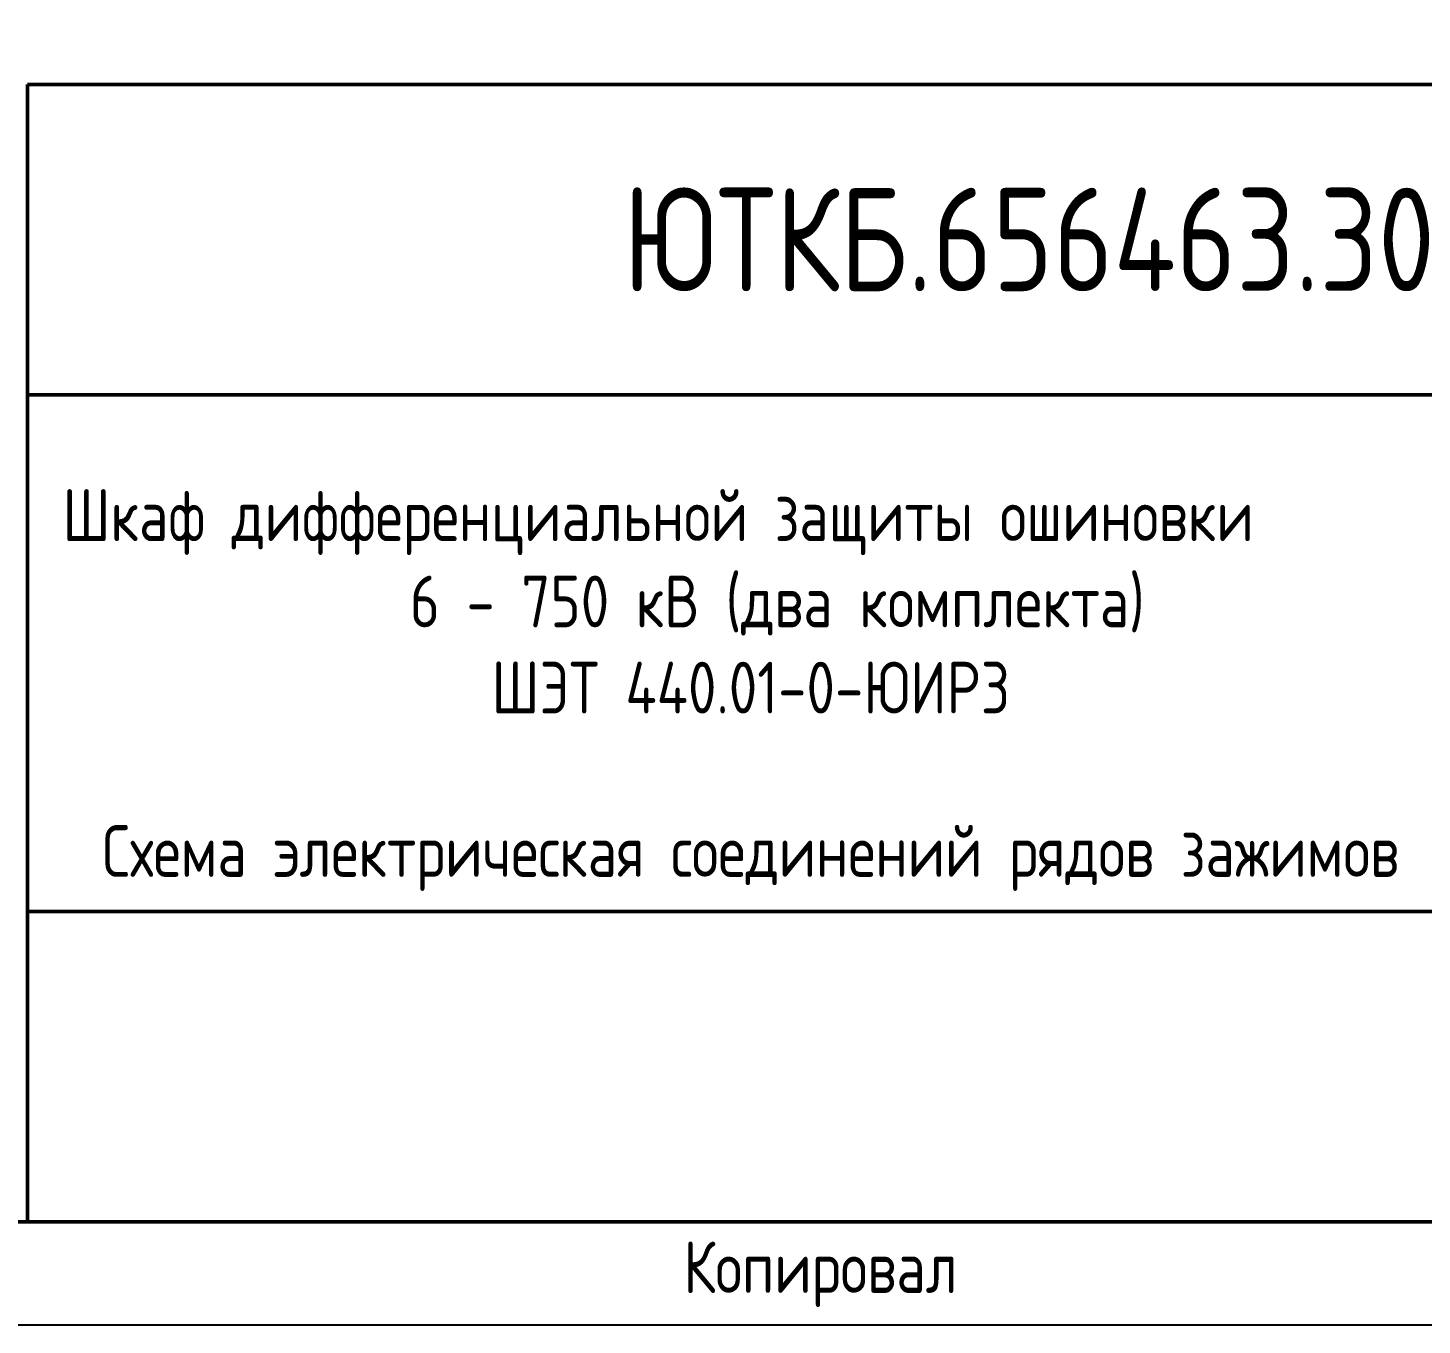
# Model space of a CAD drawing. Header units: millimetres. Extents: x -1102 to 3953, y -90 to 618.
# Drawn here: x 2692 to 2759.5, y 0 to 62.7 of the extents above; entities that cross this region are included whole.
import ezdxf

# ---------------------------------------------------------------- set-up
doc = ezdxf.new("R2010")
doc.units = ezdxf.units.MM
doc.styles.add('Gost_type_A', font='GOST_0.TTF')

# ---------------------------------------------------------------- blocks, each defined once
blk = doc.blocks.new('Штамп большой нижний')
at = {"lineweight": 50}
for points in [[(-120, 55), (0, 55), (0, 40), (-120, 40)], [(-120, 40), (-50, 40), (-50, 15), (-120, 15)], [(-120, 15), (-50, 15), (-50, 0), (-120, 0)]]:
    blk.add_lwpolyline(points, close=True, dxfattribs=at)
at = {"insert": (-75, -2.535), "char_height": 2.5, "width": 13.12023, "attachment_point": 6, "style": 'Gost_type_A'}
blk.add_mtext('Копировал', dxfattribs=at)

msp = doc.modelspace()

# ---------------------------------------------------------------- linework, layer by layer
msp.add_lwpolyline([(2817, 420), (2817, 0), (2520, 0), (2520, 420)], close=True)
at = {"lineweight": 50}
msp.add_lwpolyline([(2812, 415), (2812, 5), (2540, 5), (2540, 415)], close=True, dxfattribs=at)

# ---------------------------------------------------------------- block references
msp.add_blockref('Штамп большой нижний', (2812, 5))

# ---------------------------------------------------------------- texts
at = {"style": 'Gost_type_A'}
for s, insert, char_height, width, attachment_point in [('ЮТКБ.656463.300-005Э4.1', (2752, 52.5), 5, 120, 5), ('Шкаф дифференциальной защиты ошиновки           6 - 750 кВ (два комплекта) \\PШЭТ 440.01-0-ЮИРЗ ', (2727, 35), 2.5, 68, 5), ('Схема электрическая соединений рядов зажимов', (2727, 21), 2.5, 70, 8)]:
    msp.add_mtext(s, dxfattribs=dict(at, insert=insert, char_height=char_height, width=width, attachment_point=attachment_point))

doc.saveas('drawing.dxf')
